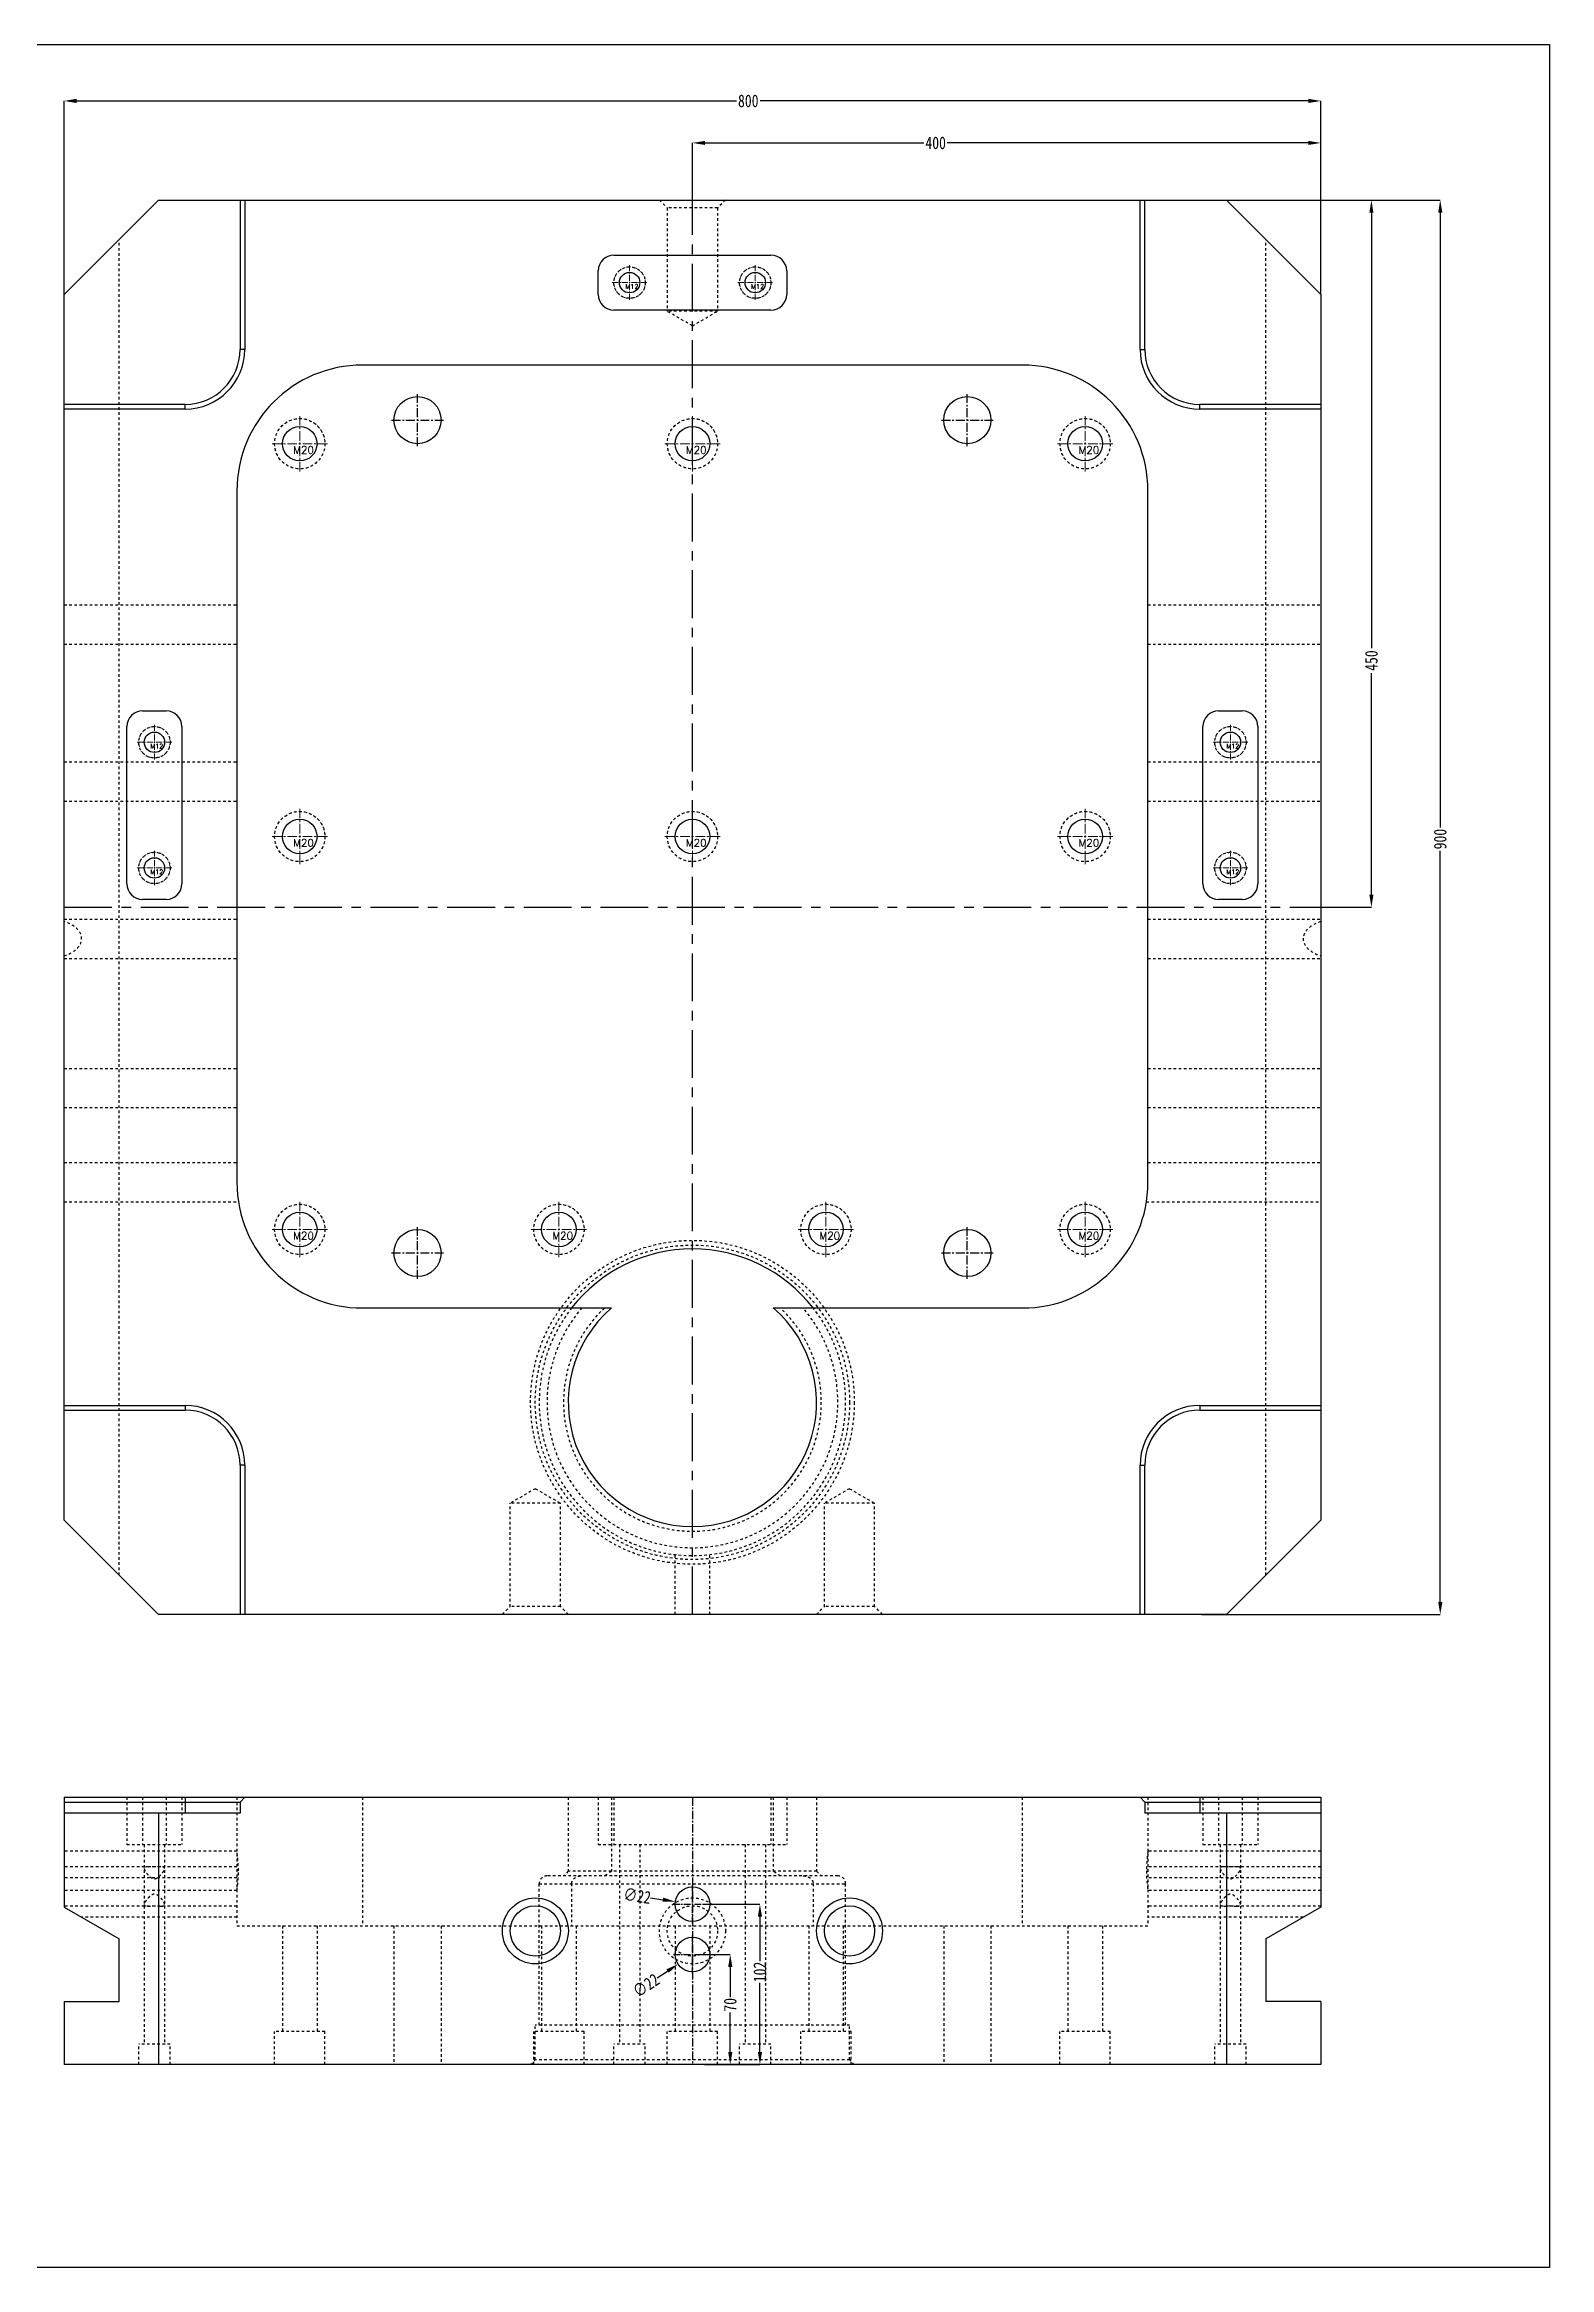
# Model space of a CAD drawing. Header units: millimetres. Extents: x -1265 to 1982, y -12197 to 1934.
# Drawn here: x -29 to 929, y -8578 to -7163 of the extents above; entities that cross this region are included whole.
import ezdxf

# ---------------------------------------------------------------- set-up
doc = ezdxf.new("R2010")
doc.units = ezdxf.units.MM
doc.header["$LTSCALE"] = 16.335
doc.header["$PDMODE"] = 3
doc.header["$PDSIZE"] = 0.3125
doc.linetypes.add('CENTER', pattern=[0.6, 0.375, -0.075, 0.075, -0.075])
doc.linetypes.add('HIDDEN', pattern=[0.2, 0.1, -0.1])
doc.layers.get('0').update_dxf_attribs({"linetype": 'CONTINUOUS'})
doc.layers.get('Defpoints').update_dxf_attribs({"linetype": 'CONTINUOUS'})
doc.layers.add('DEFAULT_2', color=8, linetype='HIDDEN')
doc.layers.add('screw', color=33, linetype='CONTINUOUS', lineweight=13)
doc.styles.get("Standard").update_dxf_attribs({"font": 'txt', "width": 0.8})
doc.styles.add('TXT', font='txt.shx', dxfattribs={"bigfont": 'gbcbig.shx'})
doc.dimstyles.new('11', dxfattribs={"dimtxt": 8, "dimasz": 8, "dimexe": 0, "dimexo": 0, "dimgap": 0, "dimtad": 0, "dimdsep": 46, "dimtxsty": 'Standard', "dimcen": 0, "dimclrd": 4, "dimclre": 4, "dimclrt": 6, "dimazin": 0, "dimtp": 0.01, "dimtm": 0.01, "dimtfac": 1, "dimtofl": 0, "dimtmove": 0, "dimatfit": 3, "dimfxl": 0, "dimtolj": 1, "dimarcsym": 0})

# ---------------------------------------------------------------- blocks, each defined once
blk = doc.blocks.new('screw_m12_i')
at = {"layer": 'screw', "color": 1, "linetype": 'CENTER', "ltscale": 0.621977}
for p, q in [((-11, 0), (11, 0)), ((0, -11), (0, 11))]:
    blk.add_line(p, q, dxfattribs=at)
at = {"layer": 'screw', "color": 8, "linetype": 'HIDDEN', "ltscale": 0.621977}
blk.add_circle((0, 0), 10, dxfattribs=at)
at = {"layer": 'screw', "color": 33}
blk.add_circle((0, 0), 6.5, dxfattribs=at)
at = {"layer": 'screw', "color": 6, "style": 'TXT'}
blk.add_text('M12', height=3, dxfattribs=at).set_placement((-2.6, -4))
blk = doc.blocks.new('screw_m20_i')
at = {"layer": 'screw', "color": 1, "linetype": 'CENTER', "ltscale": 0.995164}
for p, q in [((0, -17.6), (0, 17.6)), ((-17.6, 0), (17.6, 0))]:
    blk.add_line(p, q, dxfattribs=at)
at = {"layer": 'screw', "color": 8, "linetype": 'HIDDEN', "ltscale": 0.995164}
blk.add_circle((0, 0), 16, dxfattribs=at)
at = {"layer": 'screw', "color": 33}
blk.add_circle((0, 0), 11, dxfattribs=at)
at = {"layer": 'screw', "color": 6, "style": 'TXT'}
blk.add_text('M20', height=4.8, dxfattribs=at).set_placement((-4.16, -6.4))
blk = doc.blocks.new('*D1053')
at = {"color": 4, "lineweight": -2}
for p, q in [((383.6, -7262.3), (383.6, -7225.9)), ((391.6, -7225.9), (530.9, -7225.9)), ((775.6, -7225.9), (545.8, -7225.9)), ((783.6, -7322.3), (783.6, -7225.9))]:
    blk.add_line(p, q, dxfattribs=at)
at = {"color": 4}
for points in [[(391.6, -7224.6), (391.6, -7227.2), (383.6, -7225.9)], [(775.6, -7224.6), (775.6, -7227.2), (783.6, -7225.9)]]:
    blk.add_solid(points, dxfattribs=at)
at = {"layer": 'Defpoints', "color": 0}
for p in [(383.6, -7225.9), (383.6, -7262.3), (783.6, -7322.3)]:
    blk.add_point(p, dxfattribs=at)
at = {"color": 6, "insert": (538.4, -7225.9), "char_height": 8, "attachment_point": 5}
blk.add_mtext('\\A1;400', dxfattribs=at)
blk = doc.blocks.new('*D1054')
at = {"color": 4, "lineweight": -2}
for p, q in [((-16.4, -7322.3), (-16.4, -7199.2)), ((-8.4, -7199.2), (411.7, -7199.2)), ((775.6, -7199.2), (426.6, -7199.2)), ((783.6, -7322.3), (783.6, -7199.2))]:
    blk.add_line(p, q, dxfattribs=at)
at = {"color": 4}
for points in [[(-8.4, -7197.8), (-8.4, -7200.5), (-16.4, -7199.2)], [(775.6, -7197.8), (775.6, -7200.5), (783.6, -7199.2)]]:
    blk.add_solid(points, dxfattribs=at)
at = {"layer": 'Defpoints', "color": 0}
for p in [(-16.4, -7199.2), (-16.4, -7322.3), (783.6, -7322.3)]:
    blk.add_point(p, dxfattribs=at)
at = {"color": 6, "insert": (419.1, -7199.2), "char_height": 8, "attachment_point": 5}
blk.add_mtext('\\A1;800', dxfattribs=at)
blk = doc.blocks.new('*D1055')
at = {"color": 4, "lineweight": -2}
for p, q in [((723.6, -7262.3), (815.8, -7262.3)), ((815.8, -7270.3), (815.8, -7547.3)), ((815.8, -7704.3), (815.8, -7563.3)), ((783.6, -7712.3), (815.8, -7712.3))]:
    blk.add_line(p, q, dxfattribs=at)
at = {"color": 4}
for points in [[(814.5, -7270.3), (817.1, -7270.3), (815.8, -7262.3)], [(814.5, -7704.3), (817.1, -7704.3), (815.8, -7712.3)]]:
    blk.add_solid(points, dxfattribs=at)
at = {"layer": 'Defpoints', "color": 0}
for p in [(723.6, -7262.3), (783.6, -7712.3), (815.8, -7712.3)]:
    blk.add_point(p, dxfattribs=at)
at = {"color": 6, "insert": (815.8, -7555.3), "char_height": 8, "attachment_point": 5, "rotation": 90}
blk.add_mtext('\\A1;450', dxfattribs=at)
blk = doc.blocks.new('*D1056')
at = {"color": 4, "lineweight": -2}
for p, q in [((723.6, -7262.3), (859.6, -7262.3)), ((859.6, -7270.3), (859.6, -7661.5)), ((859.6, -8154.3), (859.6, -7676.4)), ((707.6, -8162.3), (859.6, -8162.3))]:
    blk.add_line(p, q, dxfattribs=at)
at = {"color": 4}
for points in [[(858.3, -7270.3), (861, -7270.3), (859.6, -7262.3)], [(858.3, -8154.3), (861, -8154.3), (859.6, -8162.3)]]:
    blk.add_solid(points, dxfattribs=at)
at = {"layer": 'Defpoints', "color": 0}
for p in [(723.6, -7262.3), (707.6, -8162.3), (859.6, -8162.3)]:
    blk.add_point(p, dxfattribs=at)
at = {"color": 6, "insert": (859.6, -7668.9), "char_height": 8, "attachment_point": 5, "rotation": 90}
blk.add_mtext('\\A1;900', dxfattribs=at)
blk = doc.blocks.new('*D1057')
at = {"color": 4, "lineweight": -2}
for p, q in [((386.9, -8378.7), (407.6, -8378.7)), ((407.6, -8386.7), (407.6, -8405.9)), ((407.6, -8440.7), (407.6, -8415.5)), ((391.2, -8448.7), (407.6, -8448.7))]:
    blk.add_line(p, q, dxfattribs=at)
at = {"color": 4}
for points in [[(406.3, -8386.7), (409, -8386.7), (407.6, -8378.7)], [(406.3, -8440.7), (409, -8440.7), (407.6, -8448.7)]]:
    blk.add_solid(points, dxfattribs=at)
at = {"layer": 'Defpoints', "color": 0}
for p in [(386.9, -8378.7), (391.2, -8448.7), (407.6, -8448.7)]:
    blk.add_point(p, dxfattribs=at)
at = {"color": 6, "insert": (407.6, -8410.7), "char_height": 8, "attachment_point": 5, "rotation": 90}
blk.add_mtext('\\A1;70', dxfattribs=at)
blk = doc.blocks.new('*D1058')
at = {"color": 4, "lineweight": -2}
for p, q in [((390.8, -8346.7), (426.5, -8346.7)), ((426.5, -8354.7), (426.5, -8382.9)), ((426.5, -8440.7), (426.5, -8396.7)), ((391.2, -8448.7), (426.5, -8448.7))]:
    blk.add_line(p, q, dxfattribs=at)
at = {"color": 4}
for points in [[(425.2, -8354.7), (427.9, -8354.7), (426.5, -8346.7)], [(425.2, -8440.7), (427.9, -8440.7), (426.5, -8448.7)]]:
    blk.add_solid(points, dxfattribs=at)
at = {"layer": 'Defpoints', "color": 0}
for p in [(390.8, -8346.7), (391.2, -8448.7), (426.5, -8448.7)]:
    blk.add_point(p, dxfattribs=at)
at = {"color": 6, "insert": (426.5, -8389.8), "char_height": 8, "attachment_point": 5, "rotation": 90}
blk.add_mtext('\\A1;102', dxfattribs=at)
blk = doc.blocks.new('*D1059')
at = {"color": 4, "lineweight": -2}
blk.add_line((361.1, -8393.6), (367.7, -8389.2), dxfattribs=at)
at = {"color": 4}
blk.add_solid([(367, -8388.1), (368.5, -8390.3), (374.4, -8384.8)], dxfattribs=at)
at = {"layer": 'Defpoints', "color": 0}
for p in [(392.7, -8372.6), (374.4, -8384.8)]:
    blk.add_point(p, dxfattribs=at)
at = {"color": 6, "insert": (354, -8398.3), "char_height": 8, "attachment_point": 5, "rotation": 33.578}
blk.add_mtext('\\A1;∅22', dxfattribs=at)
blk = doc.blocks.new('*D1060')
at = {"color": 4, "lineweight": -2}
blk.add_line((356.9, -8342.6), (364.8, -8343.8), dxfattribs=at)
at = {"color": 4}
blk.add_solid([(365, -8342.5), (364.6, -8345.1), (372.7, -8345)], dxfattribs=at)
at = {"layer": 'Defpoints', "color": 0}
for p in [(372.7, -8345), (394.4, -8348.3)]:
    blk.add_point(p, dxfattribs=at)
at = {"color": 6, "insert": (348.4, -8341.3), "char_height": 8, "attachment_point": 5, "rotation": 351.348}
blk.add_mtext('\\A1;∅22', dxfattribs=at)

msp = doc.modelspace()

# ---------------------------------------------------------------- linework, layer by layer
at = {"color": 7, "linetype": 'Continuous'}
for p, q in [((-16.446, -7322.284), (43.554, -7262.284)), ((43.554, -7262.284), (723.554, -7262.284)), ((95.554, -7262.284), (95.554, -7357.284)), ((98.554, -7262.284), (98.554, -7357.284)), ((668.554, -7357.284), (668.554, -7262.284)), ((671.554, -7357.284), (671.554, -7262.284)), ((723.554, -7262.284), (783.554, -7322.284)), ((333.554, -7297.284), (433.554, -7297.284)), ((323.554, -7322.284), (323.554, -7307.284)), ((443.554, -7307.284), (443.554, -7322.284)), ((-16.446, -8102.284), (-16.446, -7322.284)), ((783.554, -7322.284), (783.554, -8102.284)), ((433.554, -7332.284), (333.554, -7332.284)), ((98.554, -7357.284), (95.554, -7357.284)), ((593.554, -7367.284), (173.554, -7367.284)), ((668.554, -7357.284), (671.554, -7357.284)), ((60.554, -7392.284), (-16.446, -7392.284)), ((60.554, -7395.284), (-16.446, -7395.284)), ((60.554, -7395.284), (60.554, -7392.284)), ((706.554, -7395.284), (706.554, -7392.284)), ((783.554, -7392.284), (706.554, -7392.284)), ((783.554, -7395.284), (706.554, -7395.284)), ((93.554, -7447.284), (93.554, -7887.284)), ((673.554, -7887.284), (673.554, -7447.284)), ((33.554, -7587.284), (48.554, -7587.284)), ((718.554, -7587.284), (733.554, -7587.284)), ((23.554, -7697.284), (23.554, -7597.284)), ((58.554, -7597.284), (58.554, -7697.284)), ((708.554, -7697.284), (708.554, -7597.284)), ((743.554, -7597.284), (743.554, -7697.284)), ((48.554, -7707.284), (33.554, -7707.284)), ((733.554, -7707.284), (718.554, -7707.284)), ((173.554, -7967.284), (332.087, -7967.284)), ((435.022, -7967.284), (593.554, -7967.284)), ((-16.446, -8029.284), (60.554, -8029.284)), ((-16.446, -8032.284), (60.554, -8032.284)), ((60.554, -8029.284), (60.554, -8032.284)), ((706.554, -8029.284), (783.554, -8029.284)), ((706.554, -8029.284), (706.554, -8032.284)), ((706.554, -8032.284), (783.554, -8032.284)), ((98.554, -8067.284), (95.554, -8067.284)), ((95.554, -8067.284), (95.554, -8162.284)), ((98.554, -8067.284), (98.554, -8162.284)), ((668.554, -8067.284), (671.554, -8067.284)), ((668.554, -8162.284), (668.554, -8067.284)), ((671.554, -8162.284), (671.554, -8067.284)), ((43.554, -8162.284), (-16.446, -8102.284)), ((783.554, -8102.284), (723.554, -8162.284)), ((723.554, -8162.284), (43.554, -8162.284)), ((-16.446, -8278.67), (-16.446, -8348.463)), ((-16.446, -8278.67), (783.554, -8278.67)), ((-16.446, -8281.67), (95.554, -8281.67)), ((95.554, -8288.67), (-16.446, -8288.67)), ((43.554, -8288.67), (43.554, -8448.67)), ((60.554, -8278.67), (60.554, -8288.67)), ((98.554, -8278.67), (95.554, -8281.67)), ((95.554, -8281.67), (95.554, -8288.67)), ((671.554, -8281.67), (668.554, -8278.67)), ((671.554, -8281.67), (783.554, -8281.67)), ((671.554, -8281.67), (671.554, -8288.67)), ((783.554, -8288.67), (671.554, -8288.67)), ((706.554, -8278.67), (706.554, -8288.67)), ((723.554, -8288.67), (723.554, -8448.67)), ((783.554, -8278.67), (783.554, -8348.463)), ((-16.446, -8348.463), (18.554, -8368.67)), ((783.554, -8348.463), (748.554, -8368.67)), ((18.554, -8408.67), (18.554, -8368.67)), ((748.554, -8368.67), (748.554, -8408.67)), ((-16.446, -8408.67), (-16.446, -8448.67)), ((-16.446, -8408.67), (18.554, -8408.67)), ((783.554, -8408.67), (748.554, -8408.67)), ((783.554, -8408.67), (783.554, -8448.67)), ((783.554, -8448.67), (-16.446, -8448.67))]:
    msp.add_line(p, q, dxfattribs=at)
at = {"color": 1, "linetype": 'CENTER', "ltscale": 0.932966}
for p, q in [((208.554, -7418.784), (208.554, -7385.784)), ((558.554, -7418.784), (558.554, -7385.784)), ((192.054, -7402.284), (225.054, -7402.284)), ((542.054, -7402.284), (575.054, -7402.284)), ((208.554, -7948.784), (208.554, -7915.784)), ((558.554, -7948.784), (558.554, -7915.784)), ((192.054, -7932.284), (225.054, -7932.284)), ((542.054, -7932.284), (575.054, -7932.284))]:
    msp.add_line(p, q, dxfattribs=at)
at = {"color": 1, "linetype": 'CENTER', "ltscale": 0.86819}
msp.add_line((383.554, -8278.67), (383.554, -8448.67), dxfattribs=at)
at = {"color": 1, "linetype": 'CENTER', "ltscale": 0.684175}
for p, q in [((383.554, -8358.77), (383.554, -8334.57)), ((371.454, -8346.67), (395.654, -8346.67)), ((383.554, -8390.77), (383.554, -8366.57)), ((371.454, -8378.67), (395.654, -8378.67))]:
    msp.add_line(p, q, dxfattribs=at)
msp.add_lwpolyline([(-482.124, -7163.241), (929.213, -7163.241), (929.213, -8577.883), (-482.124, -8577.883)], close=True)
at = {"color": 7, "linetype": 'Continuous'}
for centre, radius in [((343.554, -7314.784), 6.5), ((423.554, -7314.784), 6.5), ((208.554, -7402.284), 15), ((558.554, -7402.284), 15), ((133.554, -7417.284), 11), ((383.554, -7417.284), 11), ((633.554, -7417.284), 11), ((41.054, -7607.284), 6.5), ((726.054, -7607.284), 6.5), ((133.554, -7667.284), 11), ((383.554, -7667.284), 11), ((633.554, -7667.284), 11), ((41.054, -7687.284), 6.5), ((726.054, -7687.284), 6.5), ((133.554, -7917.284), 11), ((298.554, -7917.284), 11), ((468.554, -7917.284), 11), ((633.554, -7917.284), 11), ((208.554, -7932.284), 15), ((558.554, -7932.284), 15), ((283.554, -8363.67), 21), ((383.554, -8346.67), 11), ((483.554, -8363.67), 21), ((283.554, -8363.67), 16), ((483.554, -8363.67), 16), ((383.554, -8378.67), 11)]:
    msp.add_circle(centre, radius, dxfattribs=at)
for centre, radius, start, end in [((333.554, -7307.284), 10, 90, 180), ((433.554, -7307.284), 10, 0, 90), ((333.554, -7322.284), 10, 180, 270), ((433.554, -7322.284), 10, 270, 0), ((60.554, -7357.284), 38, 270, 0), ((60.554, -7357.284), 35, 270, 0), ((173.554, -7447.284), 80, 90, 180), ((593.554, -7447.284), 80, 0, 90), ((706.554, -7357.284), 38, 180, 270), ((706.554, -7357.284), 35, 180, 270), ((33.554, -7597.284), 10, 90, 180), ((48.554, -7597.284), 10, 0, 90), ((718.554, -7597.284), 10, 90, 180), ((733.554, -7597.284), 10, 0, 90), ((33.554, -7697.284), 10, 180, 270), ((48.554, -7697.284), 10, 270, 0), ((718.554, -7697.284), 10, 180, 270), ((733.554, -7697.284), 10, 270, 0), ((173.554, -7887.284), 80, 180, 270), ((593.554, -7887.284), 80, 270, 0), ((383.554, -8027.284), 97.55, 37.956948, 142.043052), ((383.554, -8027.284), 79.05, 130.622712, 49.377288), ((60.554, -8067.284), 38, 0, 90), ((60.554, -8067.284), 35, 0, 90), ((706.554, -8067.284), 38, 90, 180), ((706.554, -8067.284), 35, 90, 180)]:
    msp.add_arc(centre, radius, start, end, dxfattribs=at)
at = {"layer": 'DEFAULT_2', "color": 8, "linetype": 'HIDDEN'}
for p, q in [((362.554, -7262.284), (367.554, -7267.284)), ((367.554, -7267.284), (367.554, -7333.047)), ((399.554, -7267.284), (367.554, -7267.284)), ((404.554, -7262.284), (399.554, -7267.284)), ((399.554, -7267.284), (399.554, -7333.047)), ((18.554, -8137.284), (18.554, -7287.284)), ((748.554, -8137.284), (748.554, -7287.284)), ((383.554, -7342.284), (367.554, -7333.047)), ((399.554, -7333.047), (367.554, -7333.047)), ((383.554, -7342.284), (399.554, -7333.047)), ((-16.446, -7519.784), (93.554, -7519.784)), ((673.554, -7519.784), (783.554, -7519.784)), ((-16.446, -7544.784), (93.554, -7544.784)), ((673.554, -7544.784), (783.554, -7544.784)), ((-16.446, -7619.784), (93.554, -7619.784)), ((673.554, -7619.784), (783.554, -7619.784)), ((-16.446, -7644.784), (93.554, -7644.784)), ((673.554, -7644.784), (783.554, -7644.784)), ((-16.446, -7719.784), (93.554, -7719.784)), ((673.554, -7719.784), (783.554, -7719.784)), ((-16.446, -7744.784), (93.554, -7744.784)), ((673.554, -7744.784), (783.554, -7744.784)), ((-16.446, -7814.784), (93.554, -7814.784)), ((673.554, -7814.784), (783.554, -7814.784)), ((-16.446, -7839.784), (93.554, -7839.784)), ((673.554, -7839.784), (783.554, -7839.784)), ((-16.446, -7874.784), (93.554, -7874.784)), ((673.554, -7874.784), (783.554, -7874.784)), ((-16.446, -7899.784), (94.537, -7899.784)), ((672.572, -7899.784), (783.554, -7899.784)), ((283.554, -8082.284), (267.554, -8091.522)), ((299.554, -8091.522), (267.554, -8091.522)), ((267.554, -8157.284), (267.554, -8091.522)), ((283.554, -8082.284), (299.554, -8091.522)), ((299.554, -8157.284), (299.554, -8091.522)), ((483.554, -8082.284), (467.554, -8091.522)), ((499.554, -8091.522), (467.554, -8091.522)), ((467.554, -8157.284), (467.554, -8091.522)), ((483.554, -8082.284), (499.554, -8091.522)), ((499.554, -8157.284), (499.554, -8091.522)), ((372.554, -8162.284), (372.554, -8124.212)), ((394.554, -8162.284), (394.554, -8124.212)), ((262.554, -8162.284), (267.554, -8157.284)), ((299.554, -8157.284), (267.554, -8157.284)), ((304.554, -8162.284), (299.554, -8157.284)), ((462.554, -8162.284), (467.554, -8157.284)), ((499.554, -8157.284), (467.554, -8157.284)), ((504.554, -8162.284), (499.554, -8157.284)), ((23.554, -8278.67), (23.554, -8308.67)), ((33.554, -8278.67), (33.554, -8308.67)), ((48.554, -8278.67), (48.554, -8308.67)), ((58.554, -8278.67), (58.554, -8308.67)), ((93.554, -8278.67), (93.554, -8360.405)), ((173.554, -8278.67), (173.554, -8360.405)), ((304.504, -8278.67), (304.504, -8325.67)), ((323.554, -8278.67), (323.554, -8308.67)), ((332.087, -8278.67), (332.087, -8325.67)), ((333.554, -8278.67), (333.554, -8308.67)), ((433.554, -8278.67), (433.554, -8308.67)), ((435.022, -8278.67), (435.022, -8325.67)), ((443.554, -8278.67), (443.554, -8308.67)), ((462.604, -8278.67), (462.604, -8325.67)), ((593.554, -8278.67), (593.554, -8360.405)), ((673.554, -8278.67), (673.554, -8360.405)), ((708.554, -8278.67), (708.554, -8308.67)), ((718.554, -8278.67), (718.554, -8308.67)), ((733.554, -8278.67), (733.554, -8308.67)), ((743.554, -8278.67), (743.554, -8308.67)), ((93.554, -8312.905), (-16.446, -8312.905)), ((23.554, -8308.67), (58.554, -8308.67)), ((34.554, -8308.67), (34.554, -8435.67)), ((47.554, -8308.67), (47.554, -8435.67)), ((323.554, -8308.67), (443.554, -8308.67)), ((337.054, -8308.67), (337.054, -8435.67)), ((350.054, -8308.67), (350.054, -8435.67)), ((417.054, -8308.67), (417.054, -8435.67)), ((430.054, -8308.67), (430.054, -8435.67)), ((783.554, -8312.905), (673.554, -8312.905)), ((708.554, -8308.67), (743.554, -8308.67)), ((719.554, -8308.67), (719.554, -8435.67)), ((732.554, -8308.67), (732.554, -8435.67)), ((93.554, -8322.905), (-16.446, -8322.905)), ((93.554, -8329.905), (-16.446, -8329.905)), ((476.101, -8328.67), (291.008, -8328.67)), ((304.504, -8325.67), (301.504, -8328.67)), ((462.604, -8325.67), (304.504, -8325.67)), ((462.604, -8325.67), (465.604, -8328.67)), ((783.554, -8322.905), (673.554, -8322.905)), ((783.554, -8329.905), (673.554, -8329.905)), ((93.554, -8337.905), (-16.446, -8337.905)), ((286.004, -8333.67), (481.104, -8333.67)), ((286.004, -8423.57), (286.004, -8333.67)), ((306.639, -8333.67), (306.639, -8360.405)), ((460.47, -8333.67), (460.47, -8360.405)), ((481.104, -8423.57), (481.104, -8333.67)), ((783.554, -8337.905), (673.554, -8337.905)), ((93.554, -8347.905), (-16.446, -8347.905)), ((93.554, -8354.905), (-5.288, -8354.905)), ((93.554, -8360.405), (673.554, -8360.405)), ((122.554, -8360.405), (122.554, -8427.67)), ((144.554, -8360.405), (144.554, -8427.67)), ((193.554, -8360.405), (193.554, -8448.67)), ((223.554, -8360.405), (223.554, -8448.67)), ((287.554, -8360.405), (287.554, -8427.67)), ((309.554, -8360.405), (309.554, -8427.67)), ((372.554, -8360.405), (372.554, -8427.67)), ((394.554, -8360.405), (394.554, -8427.67)), ((457.554, -8360.405), (457.554, -8427.67)), ((479.554, -8360.405), (479.554, -8427.67)), ((543.554, -8360.405), (543.554, -8448.67)), ((573.554, -8360.405), (573.554, -8448.67)), ((622.554, -8360.405), (622.554, -8427.67)), ((644.554, -8360.405), (644.554, -8427.67)), ((783.554, -8347.905), (673.554, -8347.905)), ((772.396, -8354.905), (673.554, -8354.905)), ((149.554, -8427.67), (117.554, -8427.67)), ((117.554, -8448.67), (117.554, -8427.67)), ((149.554, -8448.67), (149.554, -8427.67)), ((314.554, -8427.67), (282.554, -8427.67)), ((282.554, -8448.67), (282.554, -8427.67)), ((483.604, -8423.57), (283.504, -8423.57)), ((283.504, -8445.67), (283.504, -8423.57)), ((314.554, -8448.67), (314.554, -8427.67)), ((399.554, -8427.67), (367.554, -8427.67)), ((367.554, -8448.67), (367.554, -8427.67)), ((399.554, -8448.67), (399.554, -8427.67)), ((484.554, -8427.67), (452.554, -8427.67)), ((452.554, -8448.67), (452.554, -8427.67)), ((483.604, -8445.67), (483.604, -8423.57)), ((484.554, -8448.67), (484.554, -8427.67)), ((649.554, -8427.67), (617.554, -8427.67)), ((617.554, -8448.67), (617.554, -8427.67)), ((649.554, -8448.67), (649.554, -8427.67)), ((31.054, -8448.67), (31.054, -8435.67)), ((51.054, -8435.67), (31.054, -8435.67)), ((51.054, -8448.67), (51.054, -8435.67)), ((353.554, -8435.67), (333.554, -8435.67)), ((333.554, -8448.67), (333.554, -8435.67)), ((353.554, -8448.67), (353.554, -8435.67)), ((433.554, -8435.67), (413.554, -8435.67)), ((413.554, -8448.67), (413.554, -8435.67)), ((433.554, -8448.67), (433.554, -8435.67)), ((736.054, -8435.67), (716.054, -8435.67)), ((716.054, -8448.67), (716.054, -8435.67)), ((736.054, -8448.67), (736.054, -8435.67)), ((280.504, -8448.67), (283.504, -8445.67)), ((483.604, -8445.67), (283.504, -8445.67)), ((486.604, -8448.67), (483.604, -8445.67))]:
    msp.add_line(p, q, dxfattribs=at)
at = {"layer": 'DEFAULT_2', "color": 1, "linetype": 'CENTER', "ltscale": 4.975819}
for p, q in [((383.554, -8162.284), (383.554, -7262.284)), ((-16.446, -7712.284), (783.554, -7712.284))]:
    msp.add_line(p, q, dxfattribs=at)
at = {"layer": 'DEFAULT_2', "color": 8, "linetype": 'HIDDEN'}
for centre, radius in [((343.554, -7314.784), 10), ((423.554, -7314.784), 10), ((133.554, -7417.284), 16), ((383.554, -7417.284), 16), ((633.554, -7417.284), 16), ((41.054, -7607.284), 10), ((726.054, -7607.284), 10), ((133.554, -7667.284), 16), ((383.554, -7667.284), 16), ((633.554, -7667.284), 16), ((41.054, -7687.284), 10), ((726.054, -7687.284), 10), ((133.554, -7917.284), 16), ((298.554, -7917.284), 16), ((468.554, -7917.284), 16), ((633.554, -7917.284), 16), ((383.554, -8027.284), 103.05), ((383.554, -8027.284), 100.05), ((383.554, -8363.67), 21), ((383.554, -8363.67), 16)]:
    msp.add_circle(centre, radius, dxfattribs=at)
for centre, radius, start, end in [((383.554, -8027.284), 97.55, 142.043052, 37.956948), ((383.554, -8027.284), 92.55, 139.586583, 40.413417), ((383.554, -8027.284), 82.05, 133.007752, 46.992248), ((13.994, -8325.448), 80.543, 0.030359, 8.95894), ((291.004, -8333.67), 5, 90, 180), ((469.509, -8536.612), 251.757, 123.08303, 124.313636), ((297.599, -8536.612), 251.757, 55.686364, 56.91697), ((476.104, -8333.67), 5, 0, 90), ((753.104, -8325.363), 80.533, 180.029787, 188.959512)]:
    msp.add_arc(centre, radius, start, end, dxfattribs=at)
for centre, start_param, end_param in [((-26.938, -7732.284), -1.0648685, 1.0648685), ((794.046, -7732.284), 2.07672416, 4.20646115)]:
    msp.add_ellipse(centre, major_axis=(21.651, 0), ratio=0.57735027, start_param=start_param, end_param=end_param, dxfattribs=at)
for points, knots in [([(673.554, -8312.905), (673.504, -8313.222), (672.882, -8317.356), (672.572, -8321.546), (672.572, -8325.405)], [0, 0, 0, 0, 0.0768931, 1, 1, 1, 1]), ([(36.901, -8322.905), (36.564, -8322.905), (35.972, -8322.922), (35.202, -8323.046), (34.648, -8323.394), (34.554, -8323.775), (34.554, -8323.949)], [0, 0, 0, 0, 0.35407247, 0.622188, 0.81714193, 1, 1, 1, 1]), ([(34.554, -8323.949), (34.554, -8324.185), (34.697, -8324.721), (35.103, -8325.531), (35.696, -8326.437), (36.443, -8327.4), (37.327, -8328.388), (38.353, -8329.351), (39.354, -8330.057), (40.286, -8330.432), (41.303, -8330.577), (42.555, -8330.212), (43.751, -8329.35), (44.781, -8328.39), (45.665, -8327.401), (46.412, -8326.437), (47.005, -8325.532), (47.411, -8324.722), (47.554, -8324.185), (47.554, -8323.949)], [0, 0, 0, 0, 0.03661221, 0.08391846, 0.14033879, 0.20382258, 0.2726227, 0.34545074, 0.42140051, 0.4606861, 0.50008352, 0.57845441, 0.65449641, 0.72730922, 0.79613021, 0.85962418, 0.91605849, 0.96338108, 1, 1, 1, 1]), ([(45.207, -8322.905), (44.559, -8322.905), (43.175, -8322.965), (41.054, -8323.011), (38.933, -8322.965), (37.55, -8322.905), (36.901, -8322.905)], [0, 0, 0, 0, 0.23420634, 0.49999785, 0.76579222, 1, 1, 1, 1]), ([(47.554, -8323.949), (47.554, -8323.775), (47.46, -8323.394), (46.907, -8323.046), (46.136, -8322.922), (45.544, -8322.905), (45.207, -8322.905)], [0, 0, 0, 0, 0.18285788, 0.37781313, 0.64592826, 1, 1, 1, 1]), ([(93.554, -8337.905), (93.604, -8337.587), (94.226, -8333.453), (94.537, -8329.264), (94.537, -8325.405)], [0, 0, 0, 0, 0.07689805, 1, 1, 1, 1]), ([(306.639, -8333.67), (306.639, -8332.924), (307.097, -8331.407), (308.745, -8329.791), (310.831, -8328.865), (312.338, -8328.67), (313.088, -8328.67)], [0, 0, 0, 0, 0.24931439, 0.49920009, 0.74952853, 1, 1, 1, 1]), ([(454.02, -8328.67), (454.77, -8328.67), (456.277, -8328.865), (458.363, -8329.791), (460.011, -8331.407), (460.47, -8332.924), (460.47, -8333.67)], [0, 0, 0, 0, 0.25047588, 0.50080873, 0.75069367, 1, 1, 1, 1]), ([(721.901, -8322.905), (721.564, -8322.905), (720.972, -8322.922), (720.202, -8323.046), (719.648, -8323.394), (719.554, -8323.775), (719.554, -8323.949)], [0, 0, 0, 0, 0.35407247, 0.622188, 0.81714193, 1, 1, 1, 1]), ([(719.554, -8323.949), (719.554, -8324.185), (719.697, -8324.721), (720.103, -8325.531), (720.696, -8326.437), (721.443, -8327.4), (722.327, -8328.388), (723.353, -8329.351), (724.354, -8330.057), (725.286, -8330.432), (726.303, -8330.577), (727.555, -8330.212), (728.751, -8329.35), (729.781, -8328.39), (730.665, -8327.401), (731.412, -8326.437), (732.005, -8325.532), (732.411, -8324.722), (732.554, -8324.185), (732.554, -8323.949)], [0, 0, 0, 0, 0.03661221, 0.08391846, 0.14033879, 0.20382258, 0.2726227, 0.34545074, 0.42140051, 0.4606861, 0.50008352, 0.57845441, 0.65449641, 0.72730922, 0.79613021, 0.85962418, 0.91605849, 0.96338108, 1, 1, 1, 1]), ([(730.207, -8322.905), (729.559, -8322.905), (728.175, -8322.965), (726.054, -8323.011), (723.933, -8322.965), (722.55, -8322.905), (721.901, -8322.905)], [0, 0, 0, 0, 0.23420634, 0.49999785, 0.76579222, 1, 1, 1, 1]), ([(732.554, -8323.949), (732.554, -8323.775), (732.46, -8323.394), (731.907, -8323.046), (731.136, -8322.922), (730.544, -8322.905), (730.207, -8322.905)], [0, 0, 0, 0, 0.18285788, 0.37781313, 0.64592826, 1, 1, 1, 1]), ([(47.554, -8346.861), (47.554, -8346.625), (47.411, -8346.089), (47.005, -8345.279), (46.412, -8344.374), (45.666, -8343.41), (44.782, -8342.423), (43.937, -8341.628), (43.169, -8341.048), (42.319, -8340.524), (41.307, -8340.24), (40.289, -8340.373), (39.357, -8340.753), (38.352, -8341.456), (37.328, -8342.422), (36.443, -8343.408), (35.697, -8344.373), (35.103, -8345.278), (34.697, -8346.088), (34.554, -8346.625), (34.554, -8346.861)], [0, 0, 0, 0, 0.0366019, 0.08390401, 0.14030777, 0.2037604, 0.27254198, 0.34530218, 0.38298802, 0.42142507, 0.49981331, 0.53918108, 0.57841603, 0.65457973, 0.72734142, 0.79616158, 0.85962979, 0.9160582, 0.96338709, 1, 1, 1, 1]), ([(732.554, -8346.861), (732.554, -8346.625), (732.411, -8346.089), (732.005, -8345.279), (731.412, -8344.374), (730.666, -8343.41), (729.782, -8342.423), (728.937, -8341.628), (728.169, -8341.048), (727.319, -8340.524), (726.307, -8340.24), (725.289, -8340.373), (724.357, -8340.753), (723.352, -8341.456), (722.328, -8342.422), (721.443, -8343.408), (720.697, -8344.373), (720.103, -8345.278), (719.697, -8346.088), (719.554, -8346.625), (719.554, -8346.861)], [0, 0, 0, 0, 0.0366019, 0.08390401, 0.14030777, 0.2037604, 0.27254198, 0.34530218, 0.38298802, 0.42142507, 0.49981331, 0.53918108, 0.57841603, 0.65457973, 0.72734142, 0.79616158, 0.85962979, 0.9160582, 0.96338709, 1, 1, 1, 1]), ([(34.554, -8346.861), (34.554, -8347.035), (34.648, -8347.416), (35.202, -8347.764), (35.972, -8347.888), (36.564, -8347.905), (36.901, -8347.905)], [0, 0, 0, 0, 0.18285957, 0.37780562, 0.64590928, 1, 1, 1, 1]), ([(36.901, -8347.905), (37.55, -8347.905), (38.933, -8347.845), (41.054, -8347.799), (43.175, -8347.845), (44.559, -8347.905), (45.207, -8347.905)], [0, 0, 0, 0, 0.23420931, 0.50000022, 0.76578857, 1, 1, 1, 1]), ([(45.207, -8347.905), (45.544, -8347.905), (46.136, -8347.888), (46.907, -8347.764), (47.46, -8347.416), (47.554, -8347.035), (47.554, -8346.861)], [0, 0, 0, 0, 0.35409698, 0.62220016, 0.81714296, 1, 1, 1, 1]), ([(719.554, -8346.861), (719.554, -8347.035), (719.648, -8347.416), (720.202, -8347.764), (720.972, -8347.888), (721.564, -8347.905), (721.901, -8347.905)], [0, 0, 0, 0, 0.18285957, 0.37780562, 0.64590928, 1, 1, 1, 1]), ([(721.901, -8347.905), (722.55, -8347.905), (723.933, -8347.845), (726.054, -8347.799), (728.175, -8347.845), (729.559, -8347.905), (730.207, -8347.905)], [0, 0, 0, 0, 0.23420931, 0.50000022, 0.76578857, 1, 1, 1, 1]), ([(730.207, -8347.905), (730.544, -8347.905), (731.136, -8347.888), (731.907, -8347.764), (732.46, -8347.416), (732.554, -8347.035), (732.554, -8346.861)], [0, 0, 0, 0, 0.35409698, 0.62220016, 0.81714296, 1, 1, 1, 1])]:
    msp.add_open_spline(points, degree=3, knots=knots, dxfattribs=at)

# ---------------------------------------------------------------- block references
at = {"layer": 'screw'}
for name, p in [('screw_m12_i', (343.554, -7314.784)), ('screw_m12_i', (423.554, -7314.784)), ('screw_m20_i', (133.554, -7417.284)), ('screw_m20_i', (383.554, -7417.284)), ('screw_m20_i', (633.554, -7417.284)), ('screw_m12_i', (41.054, -7607.284)), ('screw_m12_i', (726.054, -7607.284)), ('screw_m20_i', (133.554, -7667.284)), ('screw_m20_i', (383.554, -7667.284)), ('screw_m20_i', (633.554, -7667.284)), ('screw_m12_i', (41.054, -7687.284)), ('screw_m12_i', (726.054, -7687.284)), ('screw_m20_i', (133.554, -7917.284)), ('screw_m20_i', (298.554, -7917.284)), ('screw_m20_i', (468.554, -7917.284)), ('screw_m20_i', (633.554, -7917.284))]:
    msp.add_blockref(name, p, dxfattribs=at)

# ---------------------------------------------------------------- dimensions: what is measured, and where the dimension line sits
for base, p2, picture, middle in [((-16.446, -7199.161), (-16.446, -7322.284), '*D1054', (419.143, -7199.161)), ((383.554, -7225.898), (383.554, -7262.284), '*D1053', (538.35, -7225.898))]:
    dim = msp.add_linear_dim(base=base, p1=(783.554, -7322.284), p2=p2, dimstyle='11', override={"dimfxl": 1.25, "dimarcsym": 1})
    dim.commit()
    dim.dimension.update_dxf_attribs({"geometry": picture, "text_midpoint": middle, "dimtype": 160})
for base, p1, p2, picture, middle in [((859.626, -8162.284), (723.554, -7262.284), (707.576, -8162.284), '*D1056', (859.626, -7668.924)), ((815.797, -7712.284), (723.554, -7262.284), (783.554, -7712.284), '*D1055', (815.797, -7555.305)), ((426.535, -8448.67), (390.834, -8346.67), (391.249, -8448.67), '*D1058', (426.535, -8389.804)), ((407.647, -8448.67), (386.888, -8378.67), (391.249, -8448.67), '*D1057', (407.647, -8410.75))]:
    dim = msp.add_linear_dim(base=base, p1=p1, p2=p2, angle=90, dimstyle='11', override={"dimfxl": 1.25, "dimarcsym": 1})
    dim.commit()
    dim.dimension.update_dxf_attribs({"geometry": picture, "text_midpoint": middle, "dimtype": 160})
for p1, p2, picture, middle in [((394.429, -8348.325), (372.679, -8345.015), '*D1060', (348.425, -8341.325)), ((392.719, -8372.586), (374.39, -8384.754), '*D1059', (353.95, -8398.322))]:
    dim = msp.add_diameter_dim_2p(p1=p1, p2=p2, dimstyle='11', override={"dimfxl": 1.25, "dimarcsym": 1})
    dim.commit()
    dim.dimension.update_dxf_attribs({"geometry": picture, "text_midpoint": middle})

doc.saveas('drawing.dxf')
